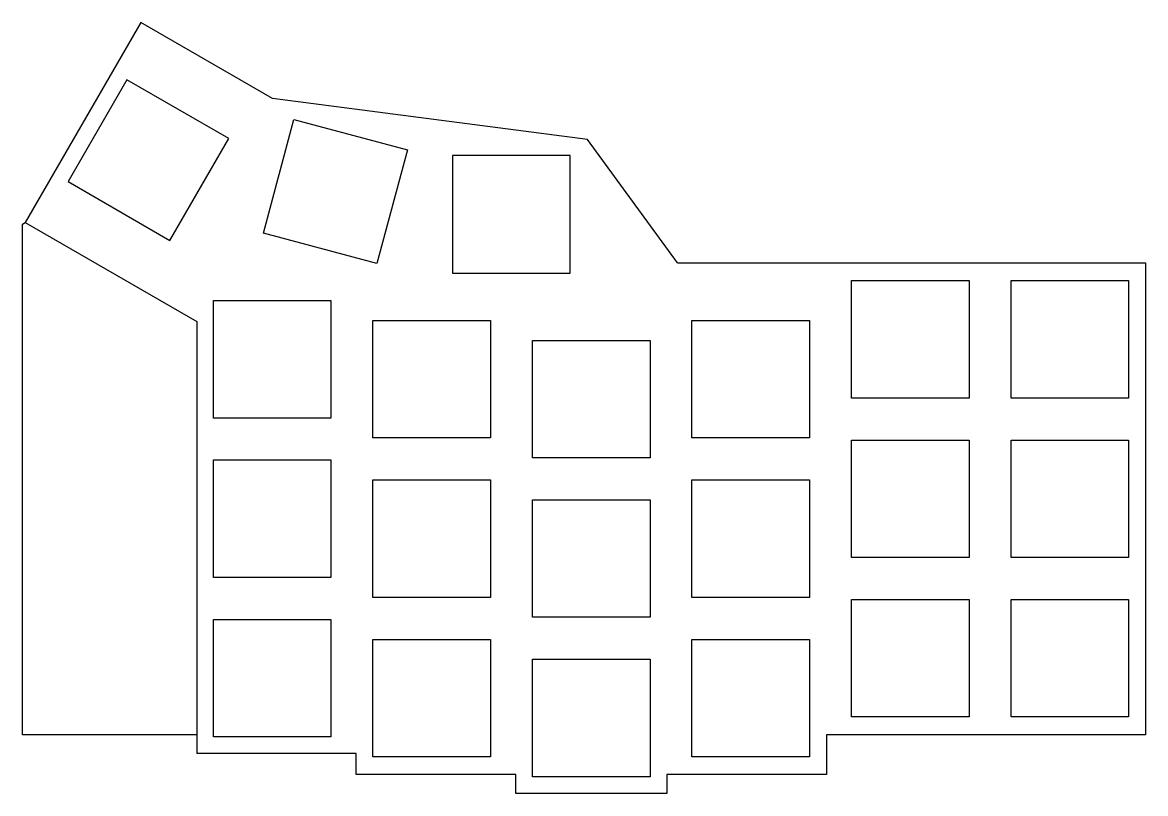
# Model space of a CAD drawing. Header units: millimetres. Extents: x -14 to 120, y -92 to 0.
import ezdxf

# ---------------------------------------------------------------- set-up
doc = ezdxf.new("R2010")
doc.units = ezdxf.units.MM

msp = doc.modelspace()

# ---------------------------------------------------------------- linework, layer by layer
for p, q in [((0, 0), (-13.77, -23.84)), ((15.68, -9.05), (0, 0)), ((53.18, -13.93), (15.68, -9.05)), ((63.91, -28.64), (53.18, -13.93)), ((-13.77, -23.84), (6.65, -35.63)), ((63.91, -28.64), (119.65, -28.64)), ((119.65, -28.64), (119.65, -84.89)), ((6.65, -35.63), (6.65, -87.14)), ((119.65, -84.89), (81.65, -84.89)), ((81.65, -84.89), (81.65, -89.64)), ((25.65, -87.14), (6.65, -87.14)), ((25.65, -89.64), (25.65, -87.14)), ((44.65, -89.64), (25.65, -89.64)), ((44.65, -91.89), (44.65, -89.64)), ((81.65, -89.64), (62.65, -89.64)), ((62.65, -89.64), (62.65, -91.89)), ((62.65, -91.89), (44.65, -91.89))]:
    msp.add_line(p, q)
for points in [[(-8.66, -18.97), (3.47, -25.97), (10.47, -13.85), (-1.66, -6.85)], [(28.11, -28.73), (14.59, -25.1), (18.21, -11.58), (31.74, -15.2)], [(51.13, -15.86), (37.13, -15.86), (37.13, -29.86), (51.13, -29.86)], [(98.64, -44.77), (84.64, -44.77), (84.64, -30.77), (98.64, -30.77)], [(117.64, -44.77), (103.64, -44.77), (103.64, -30.77), (117.64, -30.77)], [(22.64, -47.14), (8.64, -47.14), (8.64, -33.14), (22.64, -33.14)], [(41.64, -49.52), (27.64, -49.52), (27.64, -35.52), (41.64, -35.52)], [(79.64, -49.52), (65.64, -49.52), (65.64, -35.52), (79.64, -35.52)], [(60.64, -51.89), (46.64, -51.89), (46.64, -37.89), (60.64, -37.89)], [(98.64, -63.77), (84.64, -63.77), (84.64, -49.77), (98.64, -49.77)], [(117.64, -63.77), (103.64, -63.77), (103.64, -49.77), (117.64, -49.77)], [(22.64, -66.14), (8.64, -66.14), (8.64, -52.14), (22.64, -52.14)], [(41.64, -68.52), (27.64, -68.52), (27.64, -54.52), (41.64, -54.52)], [(79.64, -68.52), (65.64, -68.52), (65.64, -54.52), (79.64, -54.52)], [(60.64, -70.89), (46.64, -70.89), (46.64, -56.89), (60.64, -56.89)], [(98.64, -82.77), (84.64, -82.77), (84.64, -68.77), (98.64, -68.77)], [(117.64, -82.77), (103.64, -82.77), (103.64, -68.77), (117.64, -68.77)], [(22.64, -85.14), (8.64, -85.14), (8.64, -71.14), (22.64, -71.14)], [(41.64, -87.52), (27.64, -87.52), (27.64, -73.52), (41.64, -73.52)], [(79.64, -87.52), (65.64, -87.52), (65.64, -73.52), (79.64, -73.52)], [(60.64, -89.89), (46.64, -89.89), (46.64, -75.89), (60.64, -75.89)]]:
    msp.add_lwpolyline(points, close=True)
msp.add_lwpolyline([(6.65, -84.89), (-14.1, -84.89), (-14.1, -24.03), (-13.77, -23.84)])

doc.saveas('drawing.dxf')
